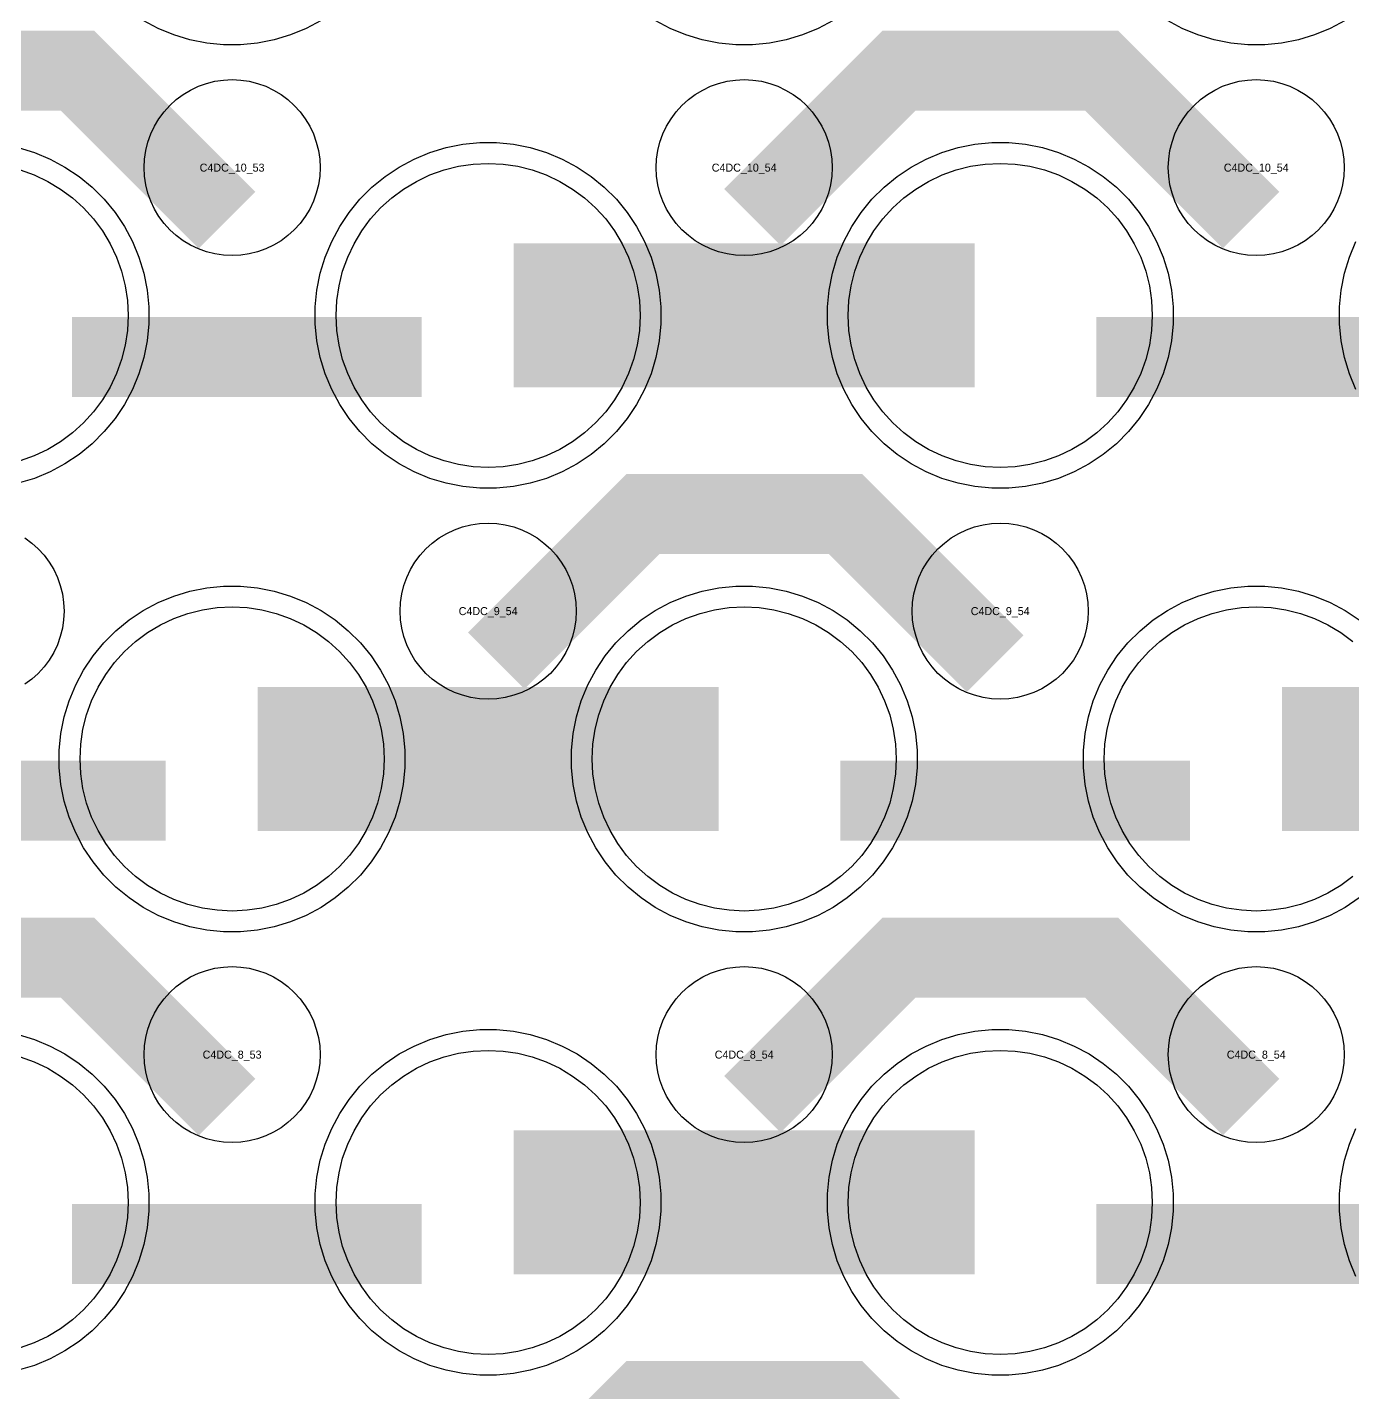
# Model space of a CAD drawing. Extents: x -11880 to 11880, y -14992 to 14992.
# Drawn here: x 5136 to 5550.1, y -13790.5 to -13363.9 of the extents above; entities that cross this region are included whole.
import ezdxf
from ezdxf.enums import TextEntityAlignment as Align

# ---------------------------------------------------------------- set-up
doc = ezdxf.new("R2010")
doc.units = 0
doc.header["$MEASUREMENT"] = 0
for name, color, linetype in [('GDS_775_DT_237', 138, 'CONTINUOUS'), ('RDL1_FS', 34, 'CONTINUOUS'), ('RDL_BS', 160, 'CONTINUOUS')]:
    doc.layers.add(name, color=color, linetype=linetype)

msp = doc.modelspace()

# ---------------------------------------------------------------- linework, layer by layer
at = {"layer": 'RDL1_FS'}
for points in [[(5280, -13501.434), (5275.343, -13501.205), (5270.732, -13500.521), (5266.209, -13499.389), (5261.819, -13497.817), (5257.605, -13495.825), (5253.605, -13493.427), (5249.86, -13490.649), (5246.406, -13487.519), (5243.276, -13484.065), (5240.498, -13480.32), (5238.1, -13476.32), (5236.108, -13472.106), (5234.536, -13467.716), (5233.404, -13463.193), (5232.72, -13458.582), (5232.491, -13453.925), (5232.72, -13449.268), (5233.404, -13444.657), (5234.536, -13440.134), (5236.108, -13435.744), (5238.1, -13431.53), (5240.498, -13427.53), (5243.276, -13423.785), (5246.406, -13420.331), (5249.86, -13417.201), (5253.605, -13414.423), (5257.605, -13412.025), (5261.819, -13410.033), (5266.209, -13408.461), (5270.732, -13407.329), (5275.343, -13406.645), (5280, -13406.416), (5284.657, -13406.645), (5289.268, -13407.329), (5293.791, -13408.461), (5298.181, -13410.033), (5302.395, -13412.025), (5306.395, -13414.423), (5310.14, -13417.201), (5313.594, -13420.331), (5316.724, -13423.785), (5319.502, -13427.53), (5321.9, -13431.53), (5323.892, -13435.744), (5325.464, -13440.134), (5326.596, -13444.657), (5327.28, -13449.268), (5327.509, -13453.925), (5327.28, -13458.582), (5326.596, -13463.193), (5325.464, -13467.716), (5323.892, -13472.106), (5321.9, -13476.32), (5319.502, -13480.32), (5316.724, -13484.065), (5313.594, -13487.519), (5310.14, -13490.649), (5306.395, -13493.427), (5302.395, -13495.825), (5298.181, -13497.817), (5293.791, -13499.389), (5289.268, -13500.521), (5284.657, -13501.205)], [(5440, -13501.434), (5435.343, -13501.205), (5430.732, -13500.521), (5426.209, -13499.389), (5421.819, -13497.817), (5417.605, -13495.825), (5413.605, -13493.427), (5409.86, -13490.649), (5406.406, -13487.519), (5403.276, -13484.065), (5400.498, -13480.32), (5398.1, -13476.32), (5396.108, -13472.106), (5394.536, -13467.716), (5393.404, -13463.193), (5392.72, -13458.582), (5392.491, -13453.925), (5392.72, -13449.268), (5393.404, -13444.657), (5394.536, -13440.134), (5396.108, -13435.744), (5398.1, -13431.53), (5400.498, -13427.53), (5403.276, -13423.785), (5406.406, -13420.331), (5409.86, -13417.201), (5413.605, -13414.423), (5417.605, -13412.025), (5421.819, -13410.033), (5426.209, -13408.461), (5430.732, -13407.329), (5435.343, -13406.645), (5440, -13406.416), (5444.657, -13406.645), (5449.268, -13407.329), (5453.791, -13408.461), (5458.181, -13410.033), (5462.395, -13412.025), (5466.395, -13414.423), (5470.14, -13417.201), (5473.594, -13420.331), (5476.724, -13423.785), (5479.502, -13427.53), (5481.9, -13431.53), (5483.892, -13435.744), (5485.464, -13440.134), (5486.596, -13444.657), (5487.28, -13449.268), (5487.509, -13453.925), (5487.28, -13458.582), (5486.596, -13463.193), (5485.464, -13467.716), (5483.892, -13472.106), (5481.9, -13476.32), (5479.502, -13480.32), (5476.724, -13484.065), (5473.594, -13487.519), (5470.14, -13490.649), (5466.395, -13493.427), (5462.395, -13495.825), (5458.181, -13497.817), (5453.791, -13499.389), (5449.268, -13500.521), (5444.657, -13501.205)]]:
    msp.add_lwpolyline(points, close=True, dxfattribs=at)
msp.add_lwpolyline([(5133.791, -13408.461), (5138.181, -13410.033), (5142.395, -13412.025), (5146.395, -13414.423), (5150.14, -13417.201), (5153.594, -13420.331), (5156.724, -13423.785), (5159.502, -13427.53), (5161.9, -13431.53), (5163.892, -13435.744), (5165.464, -13440.134), (5166.596, -13444.657), (5167.28, -13449.268), (5167.509, -13453.925), (5167.28, -13458.582), (5166.596, -13463.193), (5165.464, -13467.716), (5163.892, -13472.106), (5161.9, -13476.32), (5159.502, -13480.32), (5156.724, -13484.065), (5153.594, -13487.519), (5150.14, -13490.649), (5146.395, -13493.427), (5142.395, -13495.825), (5138.181, -13497.817), (5133.791, -13499.389)], dxfattribs=at)
for points in [[(5288.002, -13453.925, 45, 45, 0), (5360.002, -13453.925, 45, 45, 0)], [(5360.002, -13453.925, 45, 45, 0), (5432.002, -13453.925, 45, 45, 0)]]:
    msp.add_lwpolyline(points, format="xyseb", dxfattribs=at)
at = {"layer": 'RDL1_FS', "color": 241, "true_color": 0xf7abae}
for points in [[(5200, -13639.994), (5195.343, -13639.765), (5190.732, -13639.081), (5186.209, -13637.949), (5181.819, -13636.377), (5177.605, -13634.385), (5173.605, -13631.987), (5169.86, -13629.209), (5166.406, -13626.079), (5163.276, -13622.625), (5160.498, -13618.88), (5158.1, -13614.88), (5156.108, -13610.666), (5154.536, -13606.276), (5153.404, -13601.753), (5152.72, -13597.142), (5152.491, -13592.485), (5152.72, -13587.828), (5153.404, -13583.217), (5154.536, -13578.694), (5156.108, -13574.304), (5158.1, -13570.09), (5160.498, -13566.09), (5163.276, -13562.345), (5166.406, -13558.891), (5169.86, -13555.761), (5173.605, -13552.983), (5177.605, -13550.585), (5181.819, -13548.593), (5186.209, -13547.021), (5190.732, -13545.889), (5195.343, -13545.205), (5200, -13544.976), (5204.657, -13545.205), (5209.268, -13545.889), (5213.791, -13547.021), (5218.181, -13548.593), (5222.395, -13550.585), (5226.395, -13552.983), (5230.14, -13555.761), (5233.594, -13558.891), (5236.724, -13562.345), (5239.502, -13566.09), (5241.9, -13570.09), (5243.892, -13574.304), (5245.464, -13578.694), (5246.596, -13583.217), (5247.28, -13587.828), (5247.509, -13592.485), (5247.28, -13597.142), (5246.596, -13601.753), (5245.464, -13606.276), (5243.892, -13610.666), (5241.9, -13614.88), (5239.502, -13618.88), (5236.724, -13622.625), (5233.594, -13626.079), (5230.14, -13629.209), (5226.395, -13631.987), (5222.395, -13634.385), (5218.181, -13636.377), (5213.791, -13637.949), (5209.268, -13639.081), (5204.657, -13639.765)], [(5360, -13639.994), (5355.343, -13639.765), (5350.732, -13639.081), (5346.209, -13637.949), (5341.819, -13636.377), (5337.605, -13634.385), (5333.605, -13631.987), (5329.86, -13629.209), (5326.406, -13626.079), (5323.276, -13622.625), (5320.498, -13618.88), (5318.1, -13614.88), (5316.108, -13610.666), (5314.536, -13606.276), (5313.404, -13601.753), (5312.72, -13597.142), (5312.491, -13592.485), (5312.72, -13587.828), (5313.404, -13583.217), (5314.536, -13578.694), (5316.108, -13574.304), (5318.1, -13570.09), (5320.498, -13566.09), (5323.276, -13562.345), (5326.406, -13558.891), (5329.86, -13555.761), (5333.605, -13552.983), (5337.605, -13550.585), (5341.819, -13548.593), (5346.209, -13547.021), (5350.732, -13545.889), (5355.343, -13545.205), (5360, -13544.976), (5364.657, -13545.205), (5369.268, -13545.889), (5373.791, -13547.021), (5378.181, -13548.593), (5382.395, -13550.585), (5386.395, -13552.983), (5390.14, -13555.761), (5393.594, -13558.891), (5396.724, -13562.345), (5399.502, -13566.09), (5401.9, -13570.09), (5403.892, -13574.304), (5405.464, -13578.694), (5406.596, -13583.217), (5407.28, -13587.828), (5407.509, -13592.485), (5407.28, -13597.142), (5406.596, -13601.753), (5405.464, -13606.276), (5403.892, -13610.666), (5401.9, -13614.88), (5399.502, -13618.88), (5396.724, -13622.625), (5393.594, -13626.079), (5390.14, -13629.209), (5386.395, -13631.987), (5382.395, -13634.385), (5378.181, -13636.377), (5373.791, -13637.949), (5369.268, -13639.081), (5364.657, -13639.765)], [(5280, -13778.559), (5275.343, -13778.33), (5270.732, -13777.646), (5266.209, -13776.514), (5261.819, -13774.942), (5257.605, -13772.95), (5253.605, -13770.552), (5249.86, -13767.774), (5246.406, -13764.644), (5243.276, -13761.19), (5240.498, -13757.445), (5238.1, -13753.445), (5236.108, -13749.231), (5234.536, -13744.841), (5233.404, -13740.318), (5232.72, -13735.707), (5232.491, -13731.05), (5232.72, -13726.393), (5233.404, -13721.782), (5234.536, -13717.259), (5236.108, -13712.869), (5238.1, -13708.655), (5240.498, -13704.655), (5243.276, -13700.91), (5246.406, -13697.456), (5249.86, -13694.326), (5253.605, -13691.548), (5257.605, -13689.15), (5261.819, -13687.158), (5266.209, -13685.586), (5270.732, -13684.454), (5275.343, -13683.77), (5280, -13683.541), (5284.657, -13683.77), (5289.268, -13684.454), (5293.791, -13685.586), (5298.181, -13687.158), (5302.395, -13689.15), (5306.395, -13691.548), (5310.14, -13694.326), (5313.594, -13697.456), (5316.724, -13700.91), (5319.502, -13704.655), (5321.9, -13708.655), (5323.892, -13712.869), (5325.464, -13717.259), (5326.596, -13721.782), (5327.28, -13726.393), (5327.509, -13731.05), (5327.28, -13735.707), (5326.596, -13740.318), (5325.464, -13744.841), (5323.892, -13749.231), (5321.9, -13753.445), (5319.502, -13757.445), (5316.724, -13761.19), (5313.594, -13764.644), (5310.14, -13767.774), (5306.395, -13770.552), (5302.395, -13772.95), (5298.181, -13774.942), (5293.791, -13776.514), (5289.268, -13777.646), (5284.657, -13778.33)], [(5440, -13778.559), (5435.343, -13778.33), (5430.732, -13777.646), (5426.209, -13776.514), (5421.819, -13774.942), (5417.605, -13772.95), (5413.605, -13770.552), (5409.86, -13767.774), (5406.406, -13764.644), (5403.276, -13761.19), (5400.498, -13757.445), (5398.1, -13753.445), (5396.108, -13749.231), (5394.536, -13744.841), (5393.404, -13740.318), (5392.72, -13735.707), (5392.491, -13731.05), (5392.72, -13726.393), (5393.404, -13721.782), (5394.536, -13717.259), (5396.108, -13712.869), (5398.1, -13708.655), (5400.498, -13704.655), (5403.276, -13700.91), (5406.406, -13697.456), (5409.86, -13694.326), (5413.605, -13691.548), (5417.605, -13689.15), (5421.819, -13687.158), (5426.209, -13685.586), (5430.732, -13684.454), (5435.343, -13683.77), (5440, -13683.541), (5444.657, -13683.77), (5449.268, -13684.454), (5453.791, -13685.586), (5458.181, -13687.158), (5462.395, -13689.15), (5466.395, -13691.548), (5470.14, -13694.326), (5473.594, -13697.456), (5476.724, -13700.91), (5479.502, -13704.655), (5481.9, -13708.655), (5483.892, -13712.869), (5485.464, -13717.259), (5486.596, -13721.782), (5487.28, -13726.393), (5487.509, -13731.05), (5487.28, -13735.707), (5486.596, -13740.318), (5485.464, -13744.841), (5483.892, -13749.231), (5481.9, -13753.445), (5479.502, -13757.445), (5476.724, -13761.19), (5473.594, -13764.644), (5470.14, -13767.774), (5466.395, -13770.552), (5462.395, -13772.95), (5458.181, -13774.942), (5453.791, -13776.514), (5449.268, -13777.646), (5444.657, -13778.33)]]:
    msp.add_lwpolyline(points, close=True, dxfattribs=at)
for points in [[(5550.14, -13629.209), (5546.395, -13631.987), (5542.395, -13634.385), (5538.181, -13636.377), (5533.791, -13637.949), (5529.268, -13639.081), (5524.657, -13639.765), (5520, -13639.994), (5515.343, -13639.765), (5510.732, -13639.081), (5506.209, -13637.949), (5501.819, -13636.377), (5497.605, -13634.385), (5493.605, -13631.987), (5489.86, -13629.209), (5486.406, -13626.079), (5483.276, -13622.625), (5480.498, -13618.88), (5478.1, -13614.88), (5476.108, -13610.666), (5474.536, -13606.276), (5473.404, -13601.753), (5472.72, -13597.142), (5472.491, -13592.485), (5472.72, -13587.828), (5473.404, -13583.217), (5474.536, -13578.694), (5476.108, -13574.304), (5478.1, -13570.09), (5480.498, -13566.09), (5483.276, -13562.345), (5486.406, -13558.891), (5489.86, -13555.761), (5493.605, -13552.983), (5497.605, -13550.585), (5501.819, -13548.593), (5506.209, -13547.021), (5510.732, -13545.889), (5515.343, -13545.205), (5520, -13544.976), (5524.657, -13545.205), (5529.268, -13545.889), (5533.791, -13547.021), (5538.181, -13548.593), (5542.395, -13550.585), (5546.395, -13552.983), (5550.14, -13555.761)], [(5133.791, -13685.586), (5138.181, -13687.158), (5142.395, -13689.15), (5146.395, -13691.548), (5150.14, -13694.326), (5153.594, -13697.456), (5156.724, -13700.91), (5159.502, -13704.655), (5161.9, -13708.655), (5163.892, -13712.869), (5165.464, -13717.259), (5166.596, -13721.782), (5167.28, -13726.393), (5167.509, -13731.05), (5167.28, -13735.707), (5166.596, -13740.318), (5165.464, -13744.841), (5163.892, -13749.231), (5161.9, -13753.445), (5159.502, -13757.445), (5156.724, -13761.19), (5153.594, -13764.644), (5150.14, -13767.774), (5146.395, -13770.552), (5142.395, -13772.95), (5138.181, -13774.942), (5133.791, -13776.514)]]:
    msp.add_lwpolyline(points, dxfattribs=at)
for points in [[(5208.002, -13592.485, 45, 45, 0), (5280.002, -13592.485, 45, 45, 0)], [(5280.002, -13592.485, 45, 45, 0), (5352.002, -13592.485, 45, 45, 0)], [(5528.002, -13592.485, 45, 45, 0), (5600.002, -13592.485, 45, 45, 0)], [(5288.002, -13731.05, 45, 45, 0), (5360.002, -13731.05, 45, 45, 0)], [(5360.002, -13731.05, 45, 45, 0), (5432.002, -13731.05, 45, 45, 0)]]:
    msp.add_lwpolyline(points, format="xyseb", dxfattribs=at)
at = {"layer": 'RDL_BS'}
for points in [[(5198.401, -13424.138, 25, 25, 0), (5151.687, -13377.424, 25, 25, 0), (5121.929, -13377.424, 25, 25, 0)], [(5362.562, -13423.239, 25, 25, 0), (5408.377, -13377.424, 25, 25, 0), (5441.93, -13377.424, 25, 25, 0)], [(5518.401, -13424.138, 25, 25, 0), (5471.687, -13377.424, 25, 25, 0), (5441.929, -13377.424, 25, 25, 0)], [(5150.016, -13466.938, 25, 25, 0), (5259.281, -13466.938, 25, 25, 0)], [(5470.016, -13466.938, 25, 25, 0), (5579.281, -13466.938, 25, 25, 0)], [(5282.562, -13561.799, 25, 25, 0), (5328.377, -13515.984, 25, 25, 0), (5361.93, -13515.984, 25, 25, 0)], [(5438.401, -13562.698, 25, 25, 0), (5391.687, -13515.984, 25, 25, 0), (5361.929, -13515.984, 25, 25, 0)], [(5198.401, -13701.263, 25, 25, 0), (5151.687, -13654.549, 25, 25, 0), (5121.929, -13654.549, 25, 25, 0)], [(5362.562, -13700.364, 25, 25, 0), (5408.377, -13654.549, 25, 25, 0), (5441.93, -13654.549, 25, 25, 0)], [(5518.401, -13701.263, 25, 25, 0), (5471.687, -13654.549, 25, 25, 0), (5441.929, -13654.549, 25, 25, 0)], [(5282.562, -13838.929, 25, 25, 0), (5328.377, -13793.114, 25, 25, 0), (5361.93, -13793.114, 25, 25, 0)], [(5438.401, -13839.828, 25, 25, 0), (5391.687, -13793.114, 25, 25, 0), (5361.929, -13793.114, 25, 25, 0)]]:
    msp.add_lwpolyline(points, format="xyseb", dxfattribs=at)
for points in [[(5227.777, -13361.743), (5223.115, -13364.235), (5218.205, -13366.266), (5213.165, -13367.797), (5207.938, -13368.843), (5202.644, -13369.36), (5197.356, -13369.36), (5192.062, -13368.843), (5186.835, -13367.797), (5181.795, -13366.266), (5176.885, -13364.235), (5172.223, -13361.743)], [(5387.777, -13361.743), (5383.115, -13364.235), (5378.205, -13366.266), (5373.165, -13367.797), (5367.938, -13368.843), (5362.644, -13369.36), (5357.356, -13369.36), (5352.062, -13368.843), (5346.835, -13367.797), (5341.795, -13366.266), (5336.885, -13364.235), (5332.223, -13361.743)], [(5547.777, -13361.743), (5543.115, -13364.235), (5538.205, -13366.266), (5533.165, -13367.797), (5527.938, -13368.843), (5522.644, -13369.36), (5517.356, -13369.36), (5512.062, -13368.843), (5506.835, -13367.797), (5501.795, -13366.266), (5496.885, -13364.235), (5492.223, -13361.743)], [(5133.165, -13401.488), (5138.205, -13403.019), (5143.115, -13405.05), (5147.777, -13407.542), (5152.191, -13410.489), (5156.292, -13413.851), (5160.074, -13417.633), (5163.436, -13421.734), (5166.383, -13426.148), (5168.875, -13430.81), (5170.906, -13435.72), (5172.437, -13440.76), (5173.483, -13445.987), (5174, -13451.281), (5174, -13456.569), (5173.483, -13461.863), (5172.437, -13467.09), (5170.906, -13472.13), (5168.875, -13477.04), (5166.383, -13481.702), (5163.436, -13486.116), (5160.074, -13490.217), (5156.292, -13493.999), (5152.191, -13497.361), (5147.777, -13500.308), (5143.115, -13502.8), (5138.205, -13504.831), (5133.165, -13506.362)], [(5551.125, -13477.04), (5549.094, -13472.13), (5547.563, -13467.09), (5546.517, -13461.863), (5546, -13456.569), (5546, -13451.281), (5546.517, -13445.987), (5547.563, -13440.76), (5549.094, -13435.72), (5551.125, -13430.81)], [(5135.28, -13523.44), (5137.443, -13525.043), (5139.442, -13526.855), (5141.254, -13528.854), (5142.857, -13531.017), (5144.25, -13533.341), (5145.402, -13535.778), (5146.309, -13538.313), (5146.966, -13540.932), (5147.362, -13543.604), (5147.494, -13546.297), (5147.362, -13548.99), (5146.966, -13551.662), (5146.309, -13554.281), (5145.402, -13556.816), (5144.25, -13559.253), (5142.857, -13561.577), (5141.254, -13563.74), (5139.442, -13565.739), (5137.443, -13567.551), (5135.28, -13569.154)]]:
    msp.add_lwpolyline(points, dxfattribs=at)
for points in [[(5200, -13435.231), (5197.307, -13435.099), (5194.635, -13434.703), (5192.016, -13434.046), (5189.481, -13433.139), (5187.044, -13431.987), (5184.72, -13430.594), (5182.557, -13428.991), (5180.558, -13427.179), (5178.746, -13425.18), (5177.143, -13423.017), (5175.75, -13420.693), (5174.598, -13418.256), (5173.691, -13415.721), (5173.034, -13413.102), (5172.638, -13410.43), (5172.506, -13407.737), (5172.638, -13405.044), (5173.034, -13402.372), (5173.691, -13399.753), (5174.598, -13397.218), (5175.75, -13394.781), (5177.143, -13392.457), (5178.746, -13390.294), (5180.558, -13388.295), (5182.557, -13386.483), (5184.72, -13384.88), (5187.044, -13383.487), (5189.481, -13382.335), (5192.016, -13381.428), (5194.635, -13380.771), (5197.307, -13380.375), (5200, -13380.243), (5202.693, -13380.375), (5205.365, -13380.771), (5207.984, -13381.428), (5210.519, -13382.335), (5212.956, -13383.487), (5215.28, -13384.88), (5217.443, -13386.483), (5219.442, -13388.295), (5221.254, -13390.294), (5222.857, -13392.457), (5224.25, -13394.781), (5225.402, -13397.218), (5226.309, -13399.753), (5226.966, -13402.372), (5227.362, -13405.044), (5227.494, -13407.737), (5227.362, -13410.43), (5226.966, -13413.102), (5226.309, -13415.721), (5225.402, -13418.256), (5224.25, -13420.693), (5222.857, -13423.017), (5221.254, -13425.18), (5219.442, -13427.179), (5217.443, -13428.991), (5215.28, -13430.594), (5212.956, -13431.987), (5210.519, -13433.139), (5207.984, -13434.046), (5205.365, -13434.703), (5202.693, -13435.099)], [(5360, -13435.231), (5357.307, -13435.099), (5354.635, -13434.703), (5352.016, -13434.046), (5349.481, -13433.139), (5347.044, -13431.987), (5344.72, -13430.594), (5342.557, -13428.991), (5340.558, -13427.179), (5338.746, -13425.18), (5337.143, -13423.017), (5335.75, -13420.693), (5334.598, -13418.256), (5333.691, -13415.721), (5333.034, -13413.102), (5332.638, -13410.43), (5332.506, -13407.737), (5332.638, -13405.044), (5333.034, -13402.372), (5333.691, -13399.753), (5334.598, -13397.218), (5335.75, -13394.781), (5337.143, -13392.457), (5338.746, -13390.294), (5340.558, -13388.295), (5342.557, -13386.483), (5344.72, -13384.88), (5347.044, -13383.487), (5349.481, -13382.335), (5352.016, -13381.428), (5354.635, -13380.771), (5357.307, -13380.375), (5360, -13380.243), (5362.693, -13380.375), (5365.365, -13380.771), (5367.984, -13381.428), (5370.519, -13382.335), (5372.956, -13383.487), (5375.28, -13384.88), (5377.443, -13386.483), (5379.442, -13388.295), (5381.254, -13390.294), (5382.857, -13392.457), (5384.25, -13394.781), (5385.402, -13397.218), (5386.309, -13399.753), (5386.966, -13402.372), (5387.362, -13405.044), (5387.494, -13407.737), (5387.362, -13410.43), (5386.966, -13413.102), (5386.309, -13415.721), (5385.402, -13418.256), (5384.25, -13420.693), (5382.857, -13423.017), (5381.254, -13425.18), (5379.442, -13427.179), (5377.443, -13428.991), (5375.28, -13430.594), (5372.956, -13431.987), (5370.519, -13433.139), (5367.984, -13434.046), (5365.365, -13434.703), (5362.693, -13435.099)], [(5520, -13435.231), (5517.307, -13435.099), (5514.635, -13434.703), (5512.016, -13434.046), (5509.481, -13433.139), (5507.044, -13431.987), (5504.72, -13430.594), (5502.557, -13428.991), (5500.558, -13427.179), (5498.746, -13425.18), (5497.143, -13423.017), (5495.75, -13420.693), (5494.598, -13418.256), (5493.691, -13415.721), (5493.034, -13413.102), (5492.638, -13410.43), (5492.506, -13407.737), (5492.638, -13405.044), (5493.034, -13402.372), (5493.691, -13399.753), (5494.598, -13397.218), (5495.75, -13394.781), (5497.143, -13392.457), (5498.746, -13390.294), (5500.558, -13388.295), (5502.557, -13386.483), (5504.72, -13384.88), (5507.044, -13383.487), (5509.481, -13382.335), (5512.016, -13381.428), (5514.635, -13380.771), (5517.307, -13380.375), (5520, -13380.243), (5522.693, -13380.375), (5525.365, -13380.771), (5527.984, -13381.428), (5530.519, -13382.335), (5532.956, -13383.487), (5535.28, -13384.88), (5537.443, -13386.483), (5539.442, -13388.295), (5541.254, -13390.294), (5542.857, -13392.457), (5544.25, -13394.781), (5545.402, -13397.218), (5546.309, -13399.753), (5546.966, -13402.372), (5547.362, -13405.044), (5547.494, -13407.737), (5547.362, -13410.43), (5546.966, -13413.102), (5546.309, -13415.721), (5545.402, -13418.256), (5544.25, -13420.693), (5542.857, -13423.017), (5541.254, -13425.18), (5539.442, -13427.179), (5537.443, -13428.991), (5535.28, -13430.594), (5532.956, -13431.987), (5530.519, -13433.139), (5527.984, -13434.046), (5525.365, -13434.703), (5522.693, -13435.099)], [(5277.356, -13507.925), (5272.062, -13507.408), (5266.835, -13506.362), (5261.795, -13504.831), (5256.885, -13502.8), (5252.223, -13500.308), (5247.809, -13497.361), (5243.708, -13493.999), (5239.926, -13490.217), (5236.564, -13486.116), (5233.617, -13481.702), (5231.125, -13477.04), (5229.094, -13472.13), (5227.563, -13467.09), (5226.517, -13461.863), (5226, -13456.569), (5226, -13451.281), (5226.517, -13445.987), (5227.563, -13440.76), (5229.094, -13435.72), (5231.125, -13430.81), (5233.617, -13426.148), (5236.564, -13421.734), (5239.926, -13417.633), (5243.708, -13413.851), (5247.809, -13410.489), (5252.223, -13407.542), (5256.885, -13405.05), (5261.795, -13403.019), (5266.835, -13401.488), (5272.062, -13400.442), (5277.356, -13399.925), (5282.644, -13399.925), (5287.938, -13400.442), (5293.165, -13401.488), (5298.205, -13403.019), (5303.115, -13405.05), (5307.777, -13407.542), (5312.191, -13410.489), (5316.292, -13413.851), (5320.074, -13417.633), (5323.436, -13421.734), (5326.383, -13426.148), (5328.875, -13430.81), (5330.906, -13435.72), (5332.437, -13440.76), (5333.483, -13445.987), (5334, -13451.281), (5334, -13456.569), (5333.483, -13461.863), (5332.437, -13467.09), (5330.906, -13472.13), (5328.875, -13477.04), (5326.383, -13481.702), (5323.436, -13486.116), (5320.074, -13490.217), (5316.292, -13493.999), (5312.191, -13497.361), (5307.777, -13500.308), (5303.115, -13502.8), (5298.205, -13504.831), (5293.165, -13506.362), (5287.938, -13507.408), (5282.644, -13507.925)], [(5437.356, -13507.925), (5432.062, -13507.408), (5426.835, -13506.362), (5421.795, -13504.831), (5416.885, -13502.8), (5412.223, -13500.308), (5407.809, -13497.361), (5403.708, -13493.999), (5399.926, -13490.217), (5396.564, -13486.116), (5393.617, -13481.702), (5391.125, -13477.04), (5389.094, -13472.13), (5387.563, -13467.09), (5386.517, -13461.863), (5386, -13456.569), (5386, -13451.281), (5386.517, -13445.987), (5387.563, -13440.76), (5389.094, -13435.72), (5391.125, -13430.81), (5393.617, -13426.148), (5396.564, -13421.734), (5399.926, -13417.633), (5403.708, -13413.851), (5407.809, -13410.489), (5412.223, -13407.542), (5416.885, -13405.05), (5421.795, -13403.019), (5426.835, -13401.488), (5432.062, -13400.442), (5437.356, -13399.925), (5442.644, -13399.925), (5447.938, -13400.442), (5453.165, -13401.488), (5458.205, -13403.019), (5463.115, -13405.05), (5467.777, -13407.542), (5472.191, -13410.489), (5476.292, -13413.851), (5480.074, -13417.633), (5483.436, -13421.734), (5486.383, -13426.148), (5488.875, -13430.81), (5490.906, -13435.72), (5492.437, -13440.76), (5493.483, -13445.987), (5494, -13451.281), (5494, -13456.569), (5493.483, -13461.863), (5492.437, -13467.09), (5490.906, -13472.13), (5488.875, -13477.04), (5486.383, -13481.702), (5483.436, -13486.116), (5480.074, -13490.217), (5476.292, -13493.999), (5472.191, -13497.361), (5467.777, -13500.308), (5463.115, -13502.8), (5458.205, -13504.831), (5453.165, -13506.362), (5447.938, -13507.408), (5442.644, -13507.925)], [(5280, -13573.791), (5277.307, -13573.659), (5274.635, -13573.263), (5272.016, -13572.606), (5269.481, -13571.699), (5267.044, -13570.547), (5264.72, -13569.154), (5262.557, -13567.551), (5260.558, -13565.739), (5258.746, -13563.74), (5257.143, -13561.577), (5255.75, -13559.253), (5254.598, -13556.816), (5253.691, -13554.281), (5253.034, -13551.662), (5252.638, -13548.99), (5252.506, -13546.297), (5252.638, -13543.604), (5253.034, -13540.932), (5253.691, -13538.313), (5254.598, -13535.778), (5255.75, -13533.341), (5257.143, -13531.017), (5258.746, -13528.854), (5260.558, -13526.855), (5262.557, -13525.043), (5264.72, -13523.44), (5267.044, -13522.047), (5269.481, -13520.895), (5272.016, -13519.988), (5274.635, -13519.331), (5277.307, -13518.935), (5280, -13518.803), (5282.693, -13518.935), (5285.365, -13519.331), (5287.984, -13519.988), (5290.519, -13520.895), (5292.956, -13522.047), (5295.28, -13523.44), (5297.443, -13525.043), (5299.442, -13526.855), (5301.254, -13528.854), (5302.857, -13531.017), (5304.25, -13533.341), (5305.402, -13535.778), (5306.309, -13538.313), (5306.966, -13540.932), (5307.362, -13543.604), (5307.494, -13546.297), (5307.362, -13548.99), (5306.966, -13551.662), (5306.309, -13554.281), (5305.402, -13556.816), (5304.25, -13559.253), (5302.857, -13561.577), (5301.254, -13563.74), (5299.442, -13565.739), (5297.443, -13567.551), (5295.28, -13569.154), (5292.956, -13570.547), (5290.519, -13571.699), (5287.984, -13572.606), (5285.365, -13573.263), (5282.693, -13573.659)], [(5440, -13573.791), (5437.307, -13573.659), (5434.635, -13573.263), (5432.016, -13572.606), (5429.481, -13571.699), (5427.044, -13570.547), (5424.72, -13569.154), (5422.557, -13567.551), (5420.558, -13565.739), (5418.746, -13563.74), (5417.143, -13561.577), (5415.75, -13559.253), (5414.598, -13556.816), (5413.691, -13554.281), (5413.034, -13551.662), (5412.638, -13548.99), (5412.506, -13546.297), (5412.638, -13543.604), (5413.034, -13540.932), (5413.691, -13538.313), (5414.598, -13535.778), (5415.75, -13533.341), (5417.143, -13531.017), (5418.746, -13528.854), (5420.558, -13526.855), (5422.557, -13525.043), (5424.72, -13523.44), (5427.044, -13522.047), (5429.481, -13520.895), (5432.016, -13519.988), (5434.635, -13519.331), (5437.307, -13518.935), (5440, -13518.803), (5442.693, -13518.935), (5445.365, -13519.331), (5447.984, -13519.988), (5450.519, -13520.895), (5452.956, -13522.047), (5455.28, -13523.44), (5457.443, -13525.043), (5459.442, -13526.855), (5461.254, -13528.854), (5462.857, -13531.017), (5464.25, -13533.341), (5465.402, -13535.778), (5466.309, -13538.313), (5466.966, -13540.932), (5467.362, -13543.604), (5467.494, -13546.297), (5467.362, -13548.99), (5466.966, -13551.662), (5466.309, -13554.281), (5465.402, -13556.816), (5464.25, -13559.253), (5462.857, -13561.577), (5461.254, -13563.74), (5459.442, -13565.739), (5457.443, -13567.551), (5455.28, -13569.154), (5452.956, -13570.547), (5450.519, -13571.699), (5447.984, -13572.606), (5445.365, -13573.263), (5442.693, -13573.659)], [(5200, -13712.356), (5197.307, -13712.224), (5194.635, -13711.828), (5192.016, -13711.171), (5189.481, -13710.264), (5187.044, -13709.112), (5184.72, -13707.719), (5182.557, -13706.116), (5180.558, -13704.304), (5178.746, -13702.305), (5177.143, -13700.142), (5175.75, -13697.818), (5174.598, -13695.381), (5173.691, -13692.846), (5173.034, -13690.227), (5172.638, -13687.555), (5172.506, -13684.862), (5172.638, -13682.169), (5173.034, -13679.497), (5173.691, -13676.878), (5174.598, -13674.343), (5175.75, -13671.906), (5177.143, -13669.582), (5178.746, -13667.419), (5180.558, -13665.42), (5182.557, -13663.608), (5184.72, -13662.005), (5187.044, -13660.612), (5189.481, -13659.46), (5192.016, -13658.553), (5194.635, -13657.896), (5197.307, -13657.5), (5200, -13657.368), (5202.693, -13657.5), (5205.365, -13657.896), (5207.984, -13658.553), (5210.519, -13659.46), (5212.956, -13660.612), (5215.28, -13662.005), (5217.443, -13663.608), (5219.442, -13665.42), (5221.254, -13667.419), (5222.857, -13669.582), (5224.25, -13671.906), (5225.402, -13674.343), (5226.309, -13676.878), (5226.966, -13679.497), (5227.362, -13682.169), (5227.494, -13684.862), (5227.362, -13687.555), (5226.966, -13690.227), (5226.309, -13692.846), (5225.402, -13695.381), (5224.25, -13697.818), (5222.857, -13700.142), (5221.254, -13702.305), (5219.442, -13704.304), (5217.443, -13706.116), (5215.28, -13707.719), (5212.956, -13709.112), (5210.519, -13710.264), (5207.984, -13711.171), (5205.365, -13711.828), (5202.693, -13712.224)], [(5360, -13712.356), (5357.307, -13712.224), (5354.635, -13711.828), (5352.016, -13711.171), (5349.481, -13710.264), (5347.044, -13709.112), (5344.72, -13707.719), (5342.557, -13706.116), (5340.558, -13704.304), (5338.746, -13702.305), (5337.143, -13700.142), (5335.75, -13697.818), (5334.598, -13695.381), (5333.691, -13692.846), (5333.034, -13690.227), (5332.638, -13687.555), (5332.506, -13684.862), (5332.638, -13682.169), (5333.034, -13679.497), (5333.691, -13676.878), (5334.598, -13674.343), (5335.75, -13671.906), (5337.143, -13669.582), (5338.746, -13667.419), (5340.558, -13665.42), (5342.557, -13663.608), (5344.72, -13662.005), (5347.044, -13660.612), (5349.481, -13659.46), (5352.016, -13658.553), (5354.635, -13657.896), (5357.307, -13657.5), (5360, -13657.368), (5362.693, -13657.5), (5365.365, -13657.896), (5367.984, -13658.553), (5370.519, -13659.46), (5372.956, -13660.612), (5375.28, -13662.005), (5377.443, -13663.608), (5379.442, -13665.42), (5381.254, -13667.419), (5382.857, -13669.582), (5384.25, -13671.906), (5385.402, -13674.343), (5386.309, -13676.878), (5386.966, -13679.497), (5387.362, -13682.169), (5387.494, -13684.862), (5387.362, -13687.555), (5386.966, -13690.227), (5386.309, -13692.846), (5385.402, -13695.381), (5384.25, -13697.818), (5382.857, -13700.142), (5381.254, -13702.305), (5379.442, -13704.304), (5377.443, -13706.116), (5375.28, -13707.719), (5372.956, -13709.112), (5370.519, -13710.264), (5367.984, -13711.171), (5365.365, -13711.828), (5362.693, -13712.224)], [(5520, -13712.356), (5517.307, -13712.224), (5514.635, -13711.828), (5512.016, -13711.171), (5509.481, -13710.264), (5507.044, -13709.112), (5504.72, -13707.719), (5502.557, -13706.116), (5500.558, -13704.304), (5498.746, -13702.305), (5497.143, -13700.142), (5495.75, -13697.818), (5494.598, -13695.381), (5493.691, -13692.846), (5493.034, -13690.227), (5492.638, -13687.555), (5492.506, -13684.862), (5492.638, -13682.169), (5493.034, -13679.497), (5493.691, -13676.878), (5494.598, -13674.343), (5495.75, -13671.906), (5497.143, -13669.582), (5498.746, -13667.419), (5500.558, -13665.42), (5502.557, -13663.608), (5504.72, -13662.005), (5507.044, -13660.612), (5509.481, -13659.46), (5512.016, -13658.553), (5514.635, -13657.896), (5517.307, -13657.5), (5520, -13657.368), (5522.693, -13657.5), (5525.365, -13657.896), (5527.984, -13658.553), (5530.519, -13659.46), (5532.956, -13660.612), (5535.28, -13662.005), (5537.443, -13663.608), (5539.442, -13665.42), (5541.254, -13667.419), (5542.857, -13669.582), (5544.25, -13671.906), (5545.402, -13674.343), (5546.309, -13676.878), (5546.966, -13679.497), (5547.362, -13682.169), (5547.494, -13684.862), (5547.362, -13687.555), (5546.966, -13690.227), (5546.309, -13692.846), (5545.402, -13695.381), (5544.25, -13697.818), (5542.857, -13700.142), (5541.254, -13702.305), (5539.442, -13704.304), (5537.443, -13706.116), (5535.28, -13707.719), (5532.956, -13709.112), (5530.519, -13710.264), (5527.984, -13711.171), (5525.365, -13711.828), (5522.693, -13712.224)]]:
    msp.add_lwpolyline(points, close=True, dxfattribs=at)
at = {"layer": 'RDL_BS', "color": 241, "true_color": 0xf7abae}
for points in [[(5197.356, -13646.485), (5192.062, -13645.968), (5186.835, -13644.922), (5181.795, -13643.391), (5176.885, -13641.36), (5172.223, -13638.868), (5167.809, -13635.921), (5163.708, -13632.559), (5159.926, -13628.777), (5156.564, -13624.676), (5153.617, -13620.262), (5151.125, -13615.6), (5149.094, -13610.69), (5147.563, -13605.65), (5146.517, -13600.423), (5146, -13595.129), (5146, -13589.841), (5146.517, -13584.547), (5147.563, -13579.32), (5149.094, -13574.28), (5151.125, -13569.37), (5153.617, -13564.708), (5156.564, -13560.294), (5159.926, -13556.193), (5163.708, -13552.411), (5167.809, -13549.049), (5172.223, -13546.102), (5176.885, -13543.61), (5181.795, -13541.579), (5186.835, -13540.048), (5192.062, -13539.002), (5197.356, -13538.485), (5202.644, -13538.485), (5207.938, -13539.002), (5213.165, -13540.048), (5218.205, -13541.579), (5223.115, -13543.61), (5227.777, -13546.102), (5232.191, -13549.049), (5236.292, -13552.411), (5240.074, -13556.193), (5243.436, -13560.294), (5246.383, -13564.708), (5248.875, -13569.37), (5250.906, -13574.28), (5252.437, -13579.32), (5253.483, -13584.547), (5254, -13589.841), (5254, -13595.129), (5253.483, -13600.423), (5252.437, -13605.65), (5250.906, -13610.69), (5248.875, -13615.6), (5246.383, -13620.262), (5243.436, -13624.676), (5240.074, -13628.777), (5236.292, -13632.559), (5232.191, -13635.921), (5227.777, -13638.868), (5223.115, -13641.36), (5218.205, -13643.391), (5213.165, -13644.922), (5207.938, -13645.968), (5202.644, -13646.485)], [(5357.356, -13646.485), (5352.062, -13645.968), (5346.835, -13644.922), (5341.795, -13643.391), (5336.885, -13641.36), (5332.223, -13638.868), (5327.809, -13635.921), (5323.708, -13632.559), (5319.926, -13628.777), (5316.564, -13624.676), (5313.617, -13620.262), (5311.125, -13615.6), (5309.094, -13610.69), (5307.563, -13605.65), (5306.517, -13600.423), (5306, -13595.129), (5306, -13589.841), (5306.517, -13584.547), (5307.563, -13579.32), (5309.094, -13574.28), (5311.125, -13569.37), (5313.617, -13564.708), (5316.564, -13560.294), (5319.926, -13556.193), (5323.708, -13552.411), (5327.809, -13549.049), (5332.223, -13546.102), (5336.885, -13543.61), (5341.795, -13541.579), (5346.835, -13540.048), (5352.062, -13539.002), (5357.356, -13538.485), (5362.644, -13538.485), (5367.938, -13539.002), (5373.165, -13540.048), (5378.205, -13541.579), (5383.115, -13543.61), (5387.777, -13546.102), (5392.191, -13549.049), (5396.292, -13552.411), (5400.074, -13556.193), (5403.436, -13560.294), (5406.383, -13564.708), (5408.875, -13569.37), (5410.906, -13574.28), (5412.437, -13579.32), (5413.483, -13584.547), (5414, -13589.841), (5414, -13595.129), (5413.483, -13600.423), (5412.437, -13605.65), (5410.906, -13610.69), (5408.875, -13615.6), (5406.383, -13620.262), (5403.436, -13624.676), (5400.074, -13628.777), (5396.292, -13632.559), (5392.191, -13635.921), (5387.777, -13638.868), (5383.115, -13641.36), (5378.205, -13643.391), (5373.165, -13644.922), (5367.938, -13645.968), (5362.644, -13646.485)], [(5277.356, -13785.05), (5272.062, -13784.533), (5266.835, -13783.487), (5261.795, -13781.956), (5256.885, -13779.925), (5252.223, -13777.433), (5247.809, -13774.486), (5243.708, -13771.124), (5239.926, -13767.342), (5236.564, -13763.241), (5233.617, -13758.827), (5231.125, -13754.165), (5229.094, -13749.255), (5227.563, -13744.215), (5226.517, -13738.988), (5226, -13733.694), (5226, -13728.406), (5226.517, -13723.112), (5227.563, -13717.885), (5229.094, -13712.845), (5231.125, -13707.935), (5233.617, -13703.273), (5236.564, -13698.859), (5239.926, -13694.758), (5243.708, -13690.976), (5247.809, -13687.614), (5252.223, -13684.667), (5256.885, -13682.175), (5261.795, -13680.144), (5266.835, -13678.613), (5272.062, -13677.567), (5277.356, -13677.05), (5282.644, -13677.05), (5287.938, -13677.567), (5293.165, -13678.613), (5298.205, -13680.144), (5303.115, -13682.175), (5307.777, -13684.667), (5312.191, -13687.614), (5316.292, -13690.976), (5320.074, -13694.758), (5323.436, -13698.859), (5326.383, -13703.273), (5328.875, -13707.935), (5330.906, -13712.845), (5332.437, -13717.885), (5333.483, -13723.112), (5334, -13728.406), (5334, -13733.694), (5333.483, -13738.988), (5332.437, -13744.215), (5330.906, -13749.255), (5328.875, -13754.165), (5326.383, -13758.827), (5323.436, -13763.241), (5320.074, -13767.342), (5316.292, -13771.124), (5312.191, -13774.486), (5307.777, -13777.433), (5303.115, -13779.925), (5298.205, -13781.956), (5293.165, -13783.487), (5287.938, -13784.533), (5282.644, -13785.05)], [(5437.356, -13785.05), (5432.062, -13784.533), (5426.835, -13783.487), (5421.795, -13781.956), (5416.885, -13779.925), (5412.223, -13777.433), (5407.809, -13774.486), (5403.708, -13771.124), (5399.926, -13767.342), (5396.564, -13763.241), (5393.617, -13758.827), (5391.125, -13754.165), (5389.094, -13749.255), (5387.563, -13744.215), (5386.517, -13738.988), (5386, -13733.694), (5386, -13728.406), (5386.517, -13723.112), (5387.563, -13717.885), (5389.094, -13712.845), (5391.125, -13707.935), (5393.617, -13703.273), (5396.564, -13698.859), (5399.926, -13694.758), (5403.708, -13690.976), (5407.809, -13687.614), (5412.223, -13684.667), (5416.885, -13682.175), (5421.795, -13680.144), (5426.835, -13678.613), (5432.062, -13677.567), (5437.356, -13677.05), (5442.644, -13677.05), (5447.938, -13677.567), (5453.165, -13678.613), (5458.205, -13680.144), (5463.115, -13682.175), (5467.777, -13684.667), (5472.191, -13687.614), (5476.292, -13690.976), (5480.074, -13694.758), (5483.436, -13698.859), (5486.383, -13703.273), (5488.875, -13707.935), (5490.906, -13712.845), (5492.437, -13717.885), (5493.483, -13723.112), (5494, -13728.406), (5494, -13733.694), (5493.483, -13738.988), (5492.437, -13744.215), (5490.906, -13749.255), (5488.875, -13754.165), (5486.383, -13758.827), (5483.436, -13763.241), (5480.074, -13767.342), (5476.292, -13771.124), (5472.191, -13774.486), (5467.777, -13777.433), (5463.115, -13779.925), (5458.205, -13781.956), (5453.165, -13783.487), (5447.938, -13784.533), (5442.644, -13785.05)]]:
    msp.add_lwpolyline(points, close=True, dxfattribs=at)
for points in [[(5552.191, -13635.921), (5547.777, -13638.868), (5543.115, -13641.36), (5538.205, -13643.391), (5533.165, -13644.922), (5527.938, -13645.968), (5522.644, -13646.485), (5517.356, -13646.485), (5512.062, -13645.968), (5506.835, -13644.922), (5501.795, -13643.391), (5496.885, -13641.36), (5492.223, -13638.868), (5487.809, -13635.921), (5483.708, -13632.559), (5479.926, -13628.777), (5476.564, -13624.676), (5473.617, -13620.262), (5471.125, -13615.6), (5469.094, -13610.69), (5467.563, -13605.65), (5466.517, -13600.423), (5466, -13595.129), (5466, -13589.841), (5466.517, -13584.547), (5467.563, -13579.32), (5469.094, -13574.28), (5471.125, -13569.37), (5473.617, -13564.708), (5476.564, -13560.294), (5479.926, -13556.193), (5483.708, -13552.411), (5487.809, -13549.049), (5492.223, -13546.102), (5496.885, -13543.61), (5501.795, -13541.579), (5506.835, -13540.048), (5512.062, -13539.002), (5517.356, -13538.485), (5522.644, -13538.485), (5527.938, -13539.002), (5533.165, -13540.048), (5538.205, -13541.579), (5543.115, -13543.61), (5547.777, -13546.102), (5552.191, -13549.049)], [(5133.165, -13678.613), (5138.205, -13680.144), (5143.115, -13682.175), (5147.777, -13684.667), (5152.191, -13687.614), (5156.292, -13690.976), (5160.074, -13694.758), (5163.436, -13698.859), (5166.383, -13703.273), (5168.875, -13707.935), (5170.906, -13712.845), (5172.437, -13717.885), (5173.483, -13723.112), (5174, -13728.406), (5174, -13733.694), (5173.483, -13738.988), (5172.437, -13744.215), (5170.906, -13749.255), (5168.875, -13754.165), (5166.383, -13758.827), (5163.436, -13763.241), (5160.074, -13767.342), (5156.292, -13771.124), (5152.191, -13774.486), (5147.777, -13777.433), (5143.115, -13779.925), (5138.205, -13781.956), (5133.165, -13783.487)], [(5551.125, -13754.165), (5549.094, -13749.255), (5547.563, -13744.215), (5546.517, -13738.988), (5546, -13733.694), (5546, -13728.406), (5546.517, -13723.112), (5547.563, -13717.885), (5549.094, -13712.845), (5551.125, -13707.935)]]:
    msp.add_lwpolyline(points, dxfattribs=at)
for points in [[(5070.016, -13605.498, 25, 25, 0), (5179.281, -13605.498, 25, 25, 0)], [(5390.016, -13605.498, 25, 25, 0), (5499.281, -13605.498, 25, 25, 0)], [(5150.016, -13744.063, 25, 25, 0), (5259.281, -13744.063, 25, 25, 0)], [(5470.016, -13744.063, 25, 25, 0), (5579.281, -13744.063, 25, 25, 0)]]:
    msp.add_lwpolyline(points, format="xyseb", dxfattribs=at)

# ---------------------------------------------------------------- texts
at = {"layer": 'GDS_775_DT_237'}
for s, p in [('C4DC_10_53', (5200, -13407.737)), ('C4DC_10_53', (5200, -13407.737)), ('C4DC_10_54', (5360, -13407.737)), ('C4DC_10_54', (5360, -13407.737)), ('C4DC_10_54', (5520, -13407.737)), ('C4DC_10_54', (5520, -13407.737)), ('C4DC_9_54', (5280, -13546.297)), ('C4DC_9_54', (5280, -13546.297)), ('C4DC_9_54', (5440, -13546.297)), ('C4DC_9_54', (5440, -13546.297)), ('C4DC_8_53', (5200, -13684.862)), ('C4DC_8_53', (5200, -13684.862)), ('C4DC_8_54', (5360, -13684.862)), ('C4DC_8_54', (5360, -13684.862)), ('C4DC_8_54', (5520, -13684.862)), ('C4DC_8_54', (5520, -13684.862))]:
    msp.add_text(s, height=2.5, dxfattribs=at).set_placement(p, align=Align.MIDDLE_CENTER)

doc.saveas('drawing.dxf')
